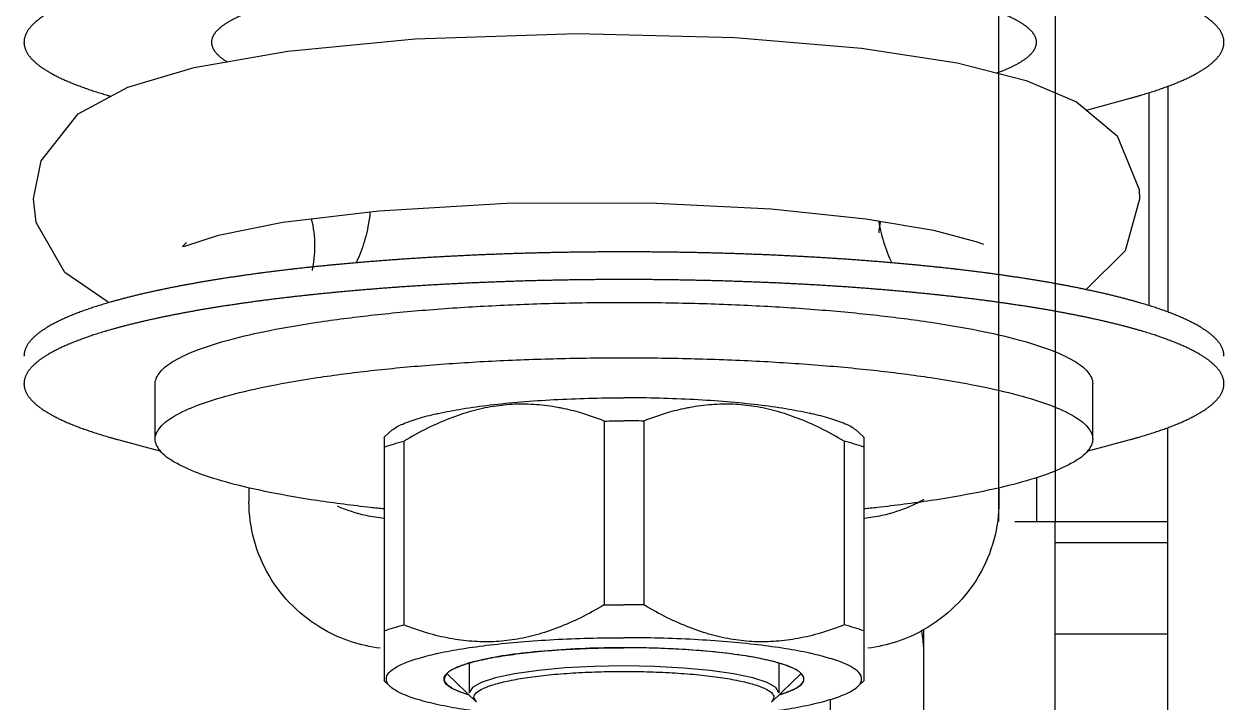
# Model space of a CAD drawing. Header units: millimetres. Extents: x 21899 to 38731, y -5425 to 3612.
# Drawn here: x 31177.74 to 31209.74, y 289.77 to 307.86 of the extents above; entities that cross this region are included whole.
import ezdxf

# ---------------------------------------------------------------- set-up
doc = ezdxf.new("R2010")
doc.units = ezdxf.units.MM

msp = doc.modelspace()

# ---------------------------------------------------------------- linework, layer by layer
at = {"color": 3, "linetype": 'Continuous'}
for p, q in [((31203.735, 294.585), (31203.735, 325.282)), ((31207.735, 306.025), (31207.735, 300.344)), ((31208.235, 279.085), (31208.235, 297.086))]:
    msp.add_line(p, q, dxfattribs=at)
at = {"color": 9, "linetype": 'Continuous'}
for p, q in [((31205.235, 325.282), (31205.235, 294.585)), ((31208.235, 306.195), (31208.235, 300.173)), ((31204.735, 295.762), (31204.735, 294.585)), ((31208.235, 294.012), (31205.235, 294.012)), ((31208.235, 291.577), (31205.235, 291.577))]:
    msp.add_line(p, q, dxfattribs=at)
at = {"color": 7, "linetype": 'Continuous'}
for p, q in [((31196.689, 307.502), (31200.073, 307.213)), ((31206.066, 305.56), (31207.23, 305.877)), ((31178.19, 304.208), (31179.183, 305.46)), ((31177.985, 303.19), (31178.19, 304.208)), ((31207.485, 303.185), (31207.096, 301.805)), ((31184.641, 302.567), (31187.2, 302.876)), ((31197.662, 302.927), (31200.183, 302.662)), ((31200.183, 302.662), (31201.988, 302.353)), ((31201.988, 302.353), (31203.114, 302.056)), ((31203.114, 302.056), (31203.318, 301.983)), ((31207.096, 301.805), (31206.056, 300.772)), ((31179.983, 300.434), (31178.826, 301.229)), ((31181.235, 296.782), (31181.235, 298.259)), ((31206.235, 296.782), (31206.235, 298.259)), ((31187.495, 296.976), (31187.335, 296.821)), ((31193.21, 297.263), (31193.21, 292.359)), ((31194.261, 297.263), (31194.261, 292.359)), ((31199.976, 296.976), (31200.136, 296.821)), ((31180.241, 296.768), (31181.384, 296.456)), ((31187.341, 296.827), (31187.341, 290.336)), ((31187.866, 296.727), (31187.866, 291.823)), ((31199.605, 296.727), (31199.605, 291.823)), ((31200.13, 296.827), (31200.13, 290.336)), ((31206.087, 296.456), (31207.23, 296.768)), ((31183.735, 295.489), (31183.735, 295.109)), ((31203.735, 295.489), (31203.735, 295.109)), ((31204.161, 294.585), (31208.235, 294.585)), ((31205.235, 288.373), (31205.235, 294.585)), ((31201.735, 281.433), (31201.735, 291.697)), ((31187.335, 290.342), (31187.495, 290.187)), ((31189.011, 290.528), (31189.798, 289.766)), ((31198.459, 290.528), (31197.673, 289.766)), ((31200.136, 290.342), (31199.976, 290.187)), ((31189.798, 289.766), (31189.735, 289.888)), ((31197.735, 289.888), (31197.673, 289.766)), ((31199.235, 289.834), (31199.235, 281.433))]:
    msp.add_line(p, q, dxfattribs=at)
at = {"color": 2, "linetype": 'Continuous'}
for p, q in [((31192.949, 291.203), (31192.828, 291.199)), ((31190.212, 290.947), (31190.198, 290.944)), ((31190.795, 291.039), (31190.69, 291.025)), ((31191.458, 291.114), (31191.343, 291.103)), ((31192.183, 291.169), (31192.063, 291.162)), ((31195.298, 291.169), (31195.177, 291.176)), ((31196.025, 291.113), (31195.909, 291.124)), ((31196.69, 291.038), (31196.582, 291.052)), ((31197.273, 290.944), (31197.259, 290.947)), ((31189.086, 290.587), (31189.076, 290.581)), ((31189.345, 290.717), (31189.335, 290.714)), ((31189.61, 290.802), (31189.61, 290.011)), ((31189.724, 290.838), (31189.712, 290.835)), ((31197.759, 290.835), (31197.747, 290.838)), ((31197.86, 290.802), (31197.86, 290.011)), ((31198.136, 290.714), (31198.126, 290.717)), ((31198.395, 290.581), (31198.385, 290.587)), ((31189.014, 290.53), (31189.011, 290.528)), ((31198.46, 290.528), (31198.457, 290.53))]:
    msp.add_line(p, q, dxfattribs=at)
at = {"color": 7, "linetype": 'Continuous'}
for points in [[(31188.171, 307.465), (31192.475, 307.609), (31196.689, 307.502)], [(31182.275, 306.694), (31184.771, 307.134), (31188.171, 307.465)], [(31200.073, 307.213), (31202.619, 306.818), (31204.457, 306.351), (31205.805, 305.777)], [(31179.183, 305.46), (31180.505, 306.17), (31182.275, 306.694)], [(31205.805, 305.777), (31206.885, 304.878), (31207.473, 303.445), (31207.485, 303.185)], [(31178.826, 301.229), (31178.061, 302.562), (31177.985, 303.19)], [(31187.2, 302.876), (31190.605, 303.077), (31194.422, 303.089), (31197.662, 302.927)], [(31186.596, 301.485), (31186.61, 301.515), (31186.64, 301.58), (31186.67, 301.647), (31186.699, 301.716), (31186.726, 301.785), (31186.753, 301.856), (31186.778, 301.928), (31186.802, 302), (31186.824, 302.073), (31186.846, 302.148), (31186.866, 302.224), (31186.884, 302.299), (31186.901, 302.375), (31186.916, 302.452), (31186.931, 302.531), (31186.943, 302.609), (31186.954, 302.688), (31186.963, 302.767), (31186.971, 302.848), (31186.971, 302.849)], [(31182.07, 302.032), (31181.958, 301.919), (31182.024, 301.93), (31182.925, 302.221), (31184.641, 302.567)], [(31200.529, 302.603), (31200.531, 302.589), (31200.544, 302.51), (31200.559, 302.43), (31200.575, 302.351), (31200.593, 302.273), (31200.613, 302.195), (31200.634, 302.118), (31200.656, 302.042), (31200.68, 301.966), (31200.705, 301.893), (31200.732, 301.819), (31200.76, 301.747), (31200.789, 301.676)], [(31200.789, 301.676), (31200.819, 301.606), (31200.85, 301.537), (31200.875, 301.485)]]:
    msp.add_lwpolyline(points, dxfattribs=at)
at = {"color": 2, "linetype": 'Continuous'}
for points in [[(31193.735, 291.214), (31193.618, 291.214), (31193.484, 291.213), (31193.351, 291.211), (31193.217, 291.209), (31193.084, 291.206), (31192.949, 291.203)], [(31194.522, 291.203), (31194.406, 291.206), (31194.273, 291.209), (31194.14, 291.211), (31194.006, 291.213), (31193.872, 291.214), (31193.735, 291.214)], [(31195.177, 291.176), (31195.049, 291.182), (31194.919, 291.188), (31194.789, 291.194), (31194.658, 291.199), (31194.522, 291.203)], [(31190.198, 290.944), (31190.12, 290.929), (31190.033, 290.911), (31189.949, 290.893), (31189.878, 290.877), (31189.8, 290.858), (31189.724, 290.838)], [(31190.69, 291.025), (31190.587, 291.01), (31190.488, 290.994), (31190.402, 290.98), (31190.307, 290.964), (31190.212, 290.947)], [(31191.343, 291.103), (31191.228, 291.091), (31191.115, 291.079), (31191.017, 291.068), (31190.908, 291.054), (31190.795, 291.039)], [(31192.063, 291.162), (31191.938, 291.153), (31191.814, 291.144), (31191.692, 291.135), (31191.587, 291.126), (31191.458, 291.114)], [(31192.828, 291.199), (31192.697, 291.194), (31192.566, 291.189), (31192.437, 291.183), (31192.308, 291.176), (31192.183, 291.169)], [(31195.909, 291.124), (31195.789, 291.134), (31195.667, 291.144), (31195.543, 291.153), (31195.434, 291.16), (31195.298, 291.169)], [(31196.582, 291.052), (31196.473, 291.065), (31196.362, 291.078), (31196.263, 291.089), (31196.148, 291.101), (31196.025, 291.113)], [(31197.259, 290.947), (31197.179, 290.961), (31197.084, 290.978), (31196.987, 290.994), (31196.899, 291.007), (31196.797, 291.023), (31196.69, 291.038)], [(31197.747, 290.838), (31197.682, 290.855), (31197.604, 290.874), (31197.523, 290.893), (31197.45, 290.909), (31197.363, 290.926), (31197.273, 290.944)], [(31189.076, 290.581), (31189.068, 290.575), (31189.057, 290.567), (31189.046, 290.558), (31189.035, 290.55), (31189.025, 290.541), (31189.014, 290.53)], [(31189.335, 290.714), (31189.29, 290.695), (31189.241, 290.673), (31189.201, 290.654), (31189.159, 290.632), (31189.12, 290.61), (31189.086, 290.587)], [(31189.712, 290.835), (31189.649, 290.818), (31189.58, 290.798), (31189.515, 290.778), (31189.46, 290.76), (31189.401, 290.739), (31189.345, 290.717)], [(31193.735, 290.728), (31192.934, 290.714), (31192.164, 290.674), (31191.453, 290.608), (31190.819, 290.518), (31190.308, 290.41), (31189.927, 290.287), (31189.692, 290.153), (31189.61, 290.011)], [(31197.86, 290.011), (31197.782, 290.15), (31197.549, 290.284), (31197.171, 290.408), (31196.652, 290.518), (31196.03, 290.607), (31195.321, 290.673), (31194.551, 290.714), (31193.735, 290.728)], [(31198.126, 290.717), (31198.077, 290.736), (31198.019, 290.757), (31197.956, 290.778), (31197.899, 290.795), (31197.831, 290.815), (31197.759, 290.835)], [(31198.385, 290.587), (31198.355, 290.607), (31198.317, 290.629), (31198.28, 290.649), (31198.235, 290.671), (31198.187, 290.692), (31198.136, 290.714)], [(31198.457, 290.53), (31198.451, 290.536), (31198.442, 290.545), (31198.431, 290.553), (31198.421, 290.562), (31198.41, 290.57), (31198.395, 290.581)], [(31189.011, 290.528), (31188.945, 290.433), (31188.943, 290.334), (31189.009, 290.236), (31189.141, 290.139), (31189.338, 290.047), (31189.6, 289.958)], [(31197.871, 289.958), (31198.124, 290.043), (31198.323, 290.136), (31198.458, 290.232), (31198.527, 290.33), (31198.528, 290.429), (31198.46, 290.528)]]:
    msp.add_lwpolyline(points, dxfattribs=at)
at = {"color": 7, "linetype": 'Continuous'}
for points, start_tangent, end_tangent in [([(31209.735, 307.37), (31209.735, 307.376), (31209.734, 307.402), (31209.732, 307.428), (31209.728, 307.454), (31209.723, 307.48), (31209.716, 307.506), (31209.708, 307.532), (31209.699, 307.558), (31209.688, 307.583), (31209.676, 307.609), (31209.662, 307.635), (31209.647, 307.661), (31209.631, 307.687), (31209.613, 307.712), (31209.594, 307.738), (31209.574, 307.764), (31209.552, 307.79), (31209.529, 307.815), (31209.504, 307.841), (31209.478, 307.866), (31209.451, 307.892), (31209.422, 307.917), (31209.392, 307.943), (31209.36, 307.968), (31209.327, 307.993), (31209.293, 308.019), (31209.258, 308.044), (31209.221, 308.069), (31209.182, 308.094), (31209.143, 308.119), (31209.102, 308.144), (31209.06, 308.169), (31209.016, 308.194), (31208.971, 308.218), (31208.925, 308.243), (31208.877, 308.268), (31208.828, 308.292), (31208.778, 308.317), (31208.726, 308.341), (31208.673, 308.365), (31208.619, 308.389), (31208.564, 308.413), (31208.507, 308.437), (31208.449, 308.461), (31208.39, 308.485), (31208.329, 308.509), (31208.267, 308.532), (31208.204, 308.556), (31208.14, 308.579), (31208.074, 308.603), (31208.007, 308.626), (31207.939, 308.649), (31207.87, 308.672), (31207.799, 308.695), (31207.727, 308.718), (31207.654, 308.74), (31207.58, 308.763), (31207.504, 308.785), (31207.427, 308.807), (31207.35, 308.829), (31207.271, 308.851), (31207.19, 308.873), (31207.109, 308.895), (31207.026, 308.917), (31206.943, 308.938), (31206.858, 308.959), (31206.772, 308.981), (31206.684, 309.002), (31206.596, 309.023), (31206.507, 309.043), (31206.416, 309.064), (31206.324, 309.085), (31206.232, 309.105), (31206.138, 309.125), (31206.043, 309.145), (31205.947, 309.165), (31205.85, 309.185), (31205.752, 309.204), (31205.653, 309.224), (31205.552, 309.243), (31205.451, 309.262), (31205.349, 309.281), (31205.246, 309.3), (31205.142, 309.318), (31205.036, 309.337), (31204.93, 309.355), (31204.823, 309.373), (31204.715, 309.391), (31204.605, 309.409), (31204.495, 309.426), (31204.384, 309.443), (31204.272, 309.461), (31204.16, 309.478), (31204.046, 309.494), (31203.931, 309.511), (31203.816, 309.527), (31203.699, 309.544), (31203.582, 309.56), (31203.464, 309.576), (31203.345, 309.591), (31203.225, 309.607), (31203.104, 309.622), (31202.982, 309.637), (31202.86, 309.652), (31202.737, 309.667), (31202.613, 309.681), (31202.489, 309.696), (31202.363, 309.71), (31202.237, 309.724), (31202.11, 309.737), (31201.982, 309.751), (31201.854, 309.764), (31201.725, 309.777), (31201.595, 309.79), (31201.465, 309.802), (31201.334, 309.815), (31201.202, 309.827), (31201.069, 309.839), (31200.936, 309.851), (31200.803, 309.862), (31200.668, 309.874), (31200.533, 309.885), (31200.398, 309.896), (31200.262, 309.907), (31200.125, 309.917), (31199.988, 309.927), (31199.85, 309.937), (31199.712, 309.947), (31199.573, 309.957), (31199.433, 309.966), (31199.294, 309.975), (31199.153, 309.984), (31199.013, 309.993), (31198.871, 310.001), (31198.73, 310.009), (31198.587, 310.017), (31198.445, 310.025), (31198.302, 310.033), (31198.159, 310.04), (31198.015, 310.047), (31197.871, 310.054), (31197.726, 310.06), (31197.581, 310.067), (31197.436, 310.073), (31197.291, 310.079), (31197.145, 310.084), (31196.999, 310.09), (31196.852, 310.095), (31196.706, 310.1), (31196.559, 310.105), (31196.412, 310.109), (31196.264, 310.113), (31196.117, 310.117), (31195.969, 310.121), (31195.821, 310.124), (31195.673, 310.128), (31195.524, 310.131), (31195.376, 310.134), (31195.227, 310.136), (31195.078, 310.138), (31194.929, 310.14), (31194.78, 310.142), (31194.631, 310.144), (31194.482, 310.145), (31194.333, 310.146), (31194.184, 310.147), (31194.034, 310.148), (31193.885, 310.148), (31193.735, 310.148), (31193.586, 310.148), (31193.437, 310.148), (31193.287, 310.147), (31193.138, 310.146), (31192.989, 310.145), (31192.84, 310.144), (31192.691, 310.142), (31192.542, 310.14), (31192.393, 310.138), (31192.244, 310.136), (31192.095, 310.134), (31191.947, 310.131), (31191.798, 310.128), (31191.65, 310.124), (31191.502, 310.121), (31191.354, 310.117), (31191.207, 310.113), (31191.059, 310.109), (31190.912, 310.105), (31190.765, 310.1), (31190.619, 310.095), (31190.472, 310.09), (31190.326, 310.084), (31190.18, 310.079), (31190.035, 310.073), (31189.89, 310.067), (31189.745, 310.06), (31189.6, 310.054), (31189.456, 310.047), (31189.312, 310.04), (31189.169, 310.033), (31189.026, 310.025), (31188.884, 310.017), (31188.741, 310.009), (31188.6, 310.001), (31188.458, 309.993), (31188.318, 309.984), (31188.177, 309.975), (31188.037, 309.966), (31187.898, 309.957), (31187.759, 309.947), (31187.621, 309.937), (31187.483, 309.927), (31187.346, 309.917), (31187.209, 309.907), (31187.073, 309.896), (31186.938, 309.885), (31186.803, 309.874), (31186.668, 309.862), (31186.535, 309.851), (31186.402, 309.839), (31186.269, 309.827), (31186.137, 309.815), (31186.006, 309.802), (31185.876, 309.79), (31185.746, 309.777), (31185.617, 309.764), (31185.489, 309.751), (31185.361, 309.737), (31185.234, 309.724), (31185.108, 309.71), (31184.982, 309.696), (31184.858, 309.681), (31184.734, 309.667), (31184.611, 309.652), (31184.488, 309.637), (31184.367, 309.622), (31184.246, 309.607), (31184.126, 309.591), (31184.007, 309.576), (31183.889, 309.56), (31183.772, 309.544), (31183.655, 309.527), (31183.54, 309.511), (31183.425, 309.494), (31183.311, 309.478), (31183.199, 309.461), (31183.087, 309.443), (31182.976, 309.426), (31182.865, 309.409), (31182.756, 309.391), (31182.648, 309.373), (31182.541, 309.355), (31182.435, 309.337), (31182.329, 309.318), (31182.225, 309.3), (31182.122, 309.281), (31182.02, 309.262), (31181.918, 309.243), (31181.818, 309.224), (31181.719, 309.204), (31181.621, 309.185), (31181.524, 309.165), (31181.428, 309.145), (31181.333, 309.125), (31181.239, 309.105), (31181.146, 309.085), (31181.055, 309.064), (31180.964, 309.043), (31180.875, 309.023), (31180.787, 309.002), (31180.699, 308.981), (31180.613, 308.959), (31180.528, 308.938), (31180.445, 308.917), (31180.362, 308.895), (31180.281, 308.873), (31180.2, 308.851), (31180.121, 308.829), (31180.043, 308.807), (31179.967, 308.785), (31179.891, 308.763), (31179.817, 308.74), (31179.744, 308.718), (31179.672, 308.695), (31179.601, 308.672), (31179.532, 308.649), (31179.464, 308.626), (31179.397, 308.603), (31179.331, 308.579), (31179.267, 308.556), (31179.204, 308.532), (31179.142, 308.509), (31179.081, 308.485), (31179.022, 308.461), (31178.964, 308.437), (31178.907, 308.413), (31178.852, 308.389), (31178.798, 308.365), (31178.745, 308.341), (31178.693, 308.317), (31178.643, 308.292), (31178.594, 308.268), (31178.546, 308.243), (31178.5, 308.218), (31178.455, 308.194), (31178.411, 308.169), (31178.369, 308.144), (31178.328, 308.119), (31178.289, 308.094), (31178.25, 308.069), (31178.213, 308.044), (31178.178, 308.019), (31178.144, 307.993), (31178.111, 307.968), (31178.079, 307.943), (31178.049, 307.917), (31178.02, 307.892), (31177.993, 307.866), (31177.967, 307.841), (31177.942, 307.815), (31177.919, 307.79), (31177.897, 307.764), (31177.877, 307.738), (31177.858, 307.712), (31177.84, 307.687), (31177.824, 307.661), (31177.809, 307.635), (31177.795, 307.609), (31177.783, 307.583), (31177.772, 307.558), (31177.763, 307.532), (31177.755, 307.506), (31177.748, 307.48), (31177.743, 307.454), (31177.739, 307.428), (31177.737, 307.402), (31177.736, 307.376), (31177.735, 307.37)], (0.000005, 1), (0.000005, -1)), ([(31177.735, 307.37), (31177.736, 307.35), (31177.738, 307.324), (31177.741, 307.298), (31177.745, 307.272), (31177.751, 307.246), (31177.759, 307.221), (31177.767, 307.195), (31177.777, 307.169), (31177.789, 307.143), (31177.802, 307.117), (31177.816, 307.091), (31177.832, 307.065), (31177.849, 307.04), (31177.867, 307.014), (31177.887, 306.988), (31177.908, 306.963), (31177.931, 306.937), (31177.955, 306.911), (31177.98, 306.886), (31178.007, 306.86), (31178.035, 306.835), (31178.064, 306.809), (31178.095, 306.784), (31178.127, 306.759), (31178.161, 306.733), (31178.196, 306.708), (31178.232, 306.683), (31178.27, 306.658), (31178.309, 306.633), (31178.349, 306.608), (31178.391, 306.583), (31178.434, 306.558), (31178.478, 306.533), (31178.523, 306.509), (31178.57, 306.484), (31178.619, 306.459), (31178.668, 306.435), (31178.719, 306.411), (31178.771, 306.386), (31178.825, 306.362), (31178.88, 306.338), (31178.936, 306.314), (31178.993, 306.29), (31179.052, 306.266), (31179.112, 306.242), (31179.173, 306.219), (31179.236, 306.195), (31179.3, 306.172), (31179.365, 306.148), (31179.431, 306.125), (31179.499, 306.102), (31179.567, 306.079), (31179.637, 306.056), (31179.709, 306.033), (31179.781, 306.011), (31179.855, 305.988), (31179.93, 305.966), (31180.006, 305.943), (31180.056, 305.929)], (0.000005, -1), (0.961383, -0.275215)), ([(31207.23, 305.877), (31207.309, 305.899), (31207.388, 305.921), (31207.465, 305.943), (31207.541, 305.966), (31207.616, 305.988), (31207.69, 306.011), (31207.762, 306.033), (31207.834, 306.056), (31207.904, 306.079), (31207.972, 306.102), (31208.04, 306.125), (31208.106, 306.148), (31208.171, 306.172), (31208.235, 306.195), (31208.298, 306.219), (31208.359, 306.242), (31208.419, 306.266), (31208.478, 306.29), (31208.535, 306.314), (31208.591, 306.338), (31208.646, 306.362), (31208.699, 306.386), (31208.752, 306.411), (31208.803, 306.435), (31208.852, 306.459), (31208.901, 306.484), (31208.947, 306.509), (31208.993, 306.533), (31209.037, 306.558), (31209.08, 306.583), (31209.122, 306.608), (31209.162, 306.633), (31209.201, 306.658), (31209.239, 306.683), (31209.275, 306.708), (31209.31, 306.733), (31209.344, 306.759), (31209.376, 306.784), (31209.407, 306.809), (31209.436, 306.835), (31209.464, 306.86), (31209.491, 306.886), (31209.516, 306.911), (31209.54, 306.937), (31209.563, 306.963), (31209.584, 306.988), (31209.604, 307.014), (31209.622, 307.04), (31209.639, 307.065), (31209.655, 307.091), (31209.669, 307.117), (31209.682, 307.143), (31209.694, 307.169), (31209.704, 307.195), (31209.712, 307.221), (31209.72, 307.246), (31209.726, 307.272), (31209.73, 307.298), (31209.733, 307.324), (31209.735, 307.35), (31209.735, 307.37)], (0.964802, 0.262979), (0.000005, 1)), ([(31205.451, 300.891), (31205.349, 300.91), (31205.246, 300.929), (31205.142, 300.947), (31205.036, 300.966), (31204.93, 300.984), (31204.823, 301.002), (31204.715, 301.02), (31204.605, 301.038), (31204.495, 301.055), (31204.384, 301.073), (31204.272, 301.09), (31204.16, 301.107), (31204.046, 301.124), (31203.931, 301.14), (31203.816, 301.157), (31203.699, 301.173), (31203.582, 301.189), (31203.464, 301.205), (31203.345, 301.22), (31203.225, 301.236), (31203.104, 301.251), (31202.982, 301.266), (31202.86, 301.281), (31202.737, 301.296), (31202.613, 301.31), (31202.489, 301.325), (31202.363, 301.339), (31202.237, 301.353), (31202.11, 301.366), (31201.982, 301.38), (31201.854, 301.393), (31201.725, 301.406), (31201.595, 301.419), (31201.465, 301.432), (31201.334, 301.444), (31201.202, 301.456), (31201.069, 301.468), (31200.936, 301.48), (31200.803, 301.492), (31200.668, 301.503), (31200.533, 301.514), (31200.398, 301.525), (31200.262, 301.536), (31200.125, 301.546), (31199.988, 301.556), (31199.85, 301.566), (31199.712, 301.576), (31199.573, 301.586), (31199.433, 301.595), (31199.294, 301.604), (31199.153, 301.613), (31199.013, 301.622), (31198.871, 301.63), (31198.73, 301.638), (31198.587, 301.646), (31198.445, 301.654), (31198.302, 301.662), (31198.159, 301.669), (31198.015, 301.676), (31197.871, 301.683), (31197.726, 301.689), (31197.581, 301.696), (31197.436, 301.702), (31197.291, 301.708), (31197.145, 301.713), (31196.999, 301.719), (31196.852, 301.724), (31196.706, 301.729), (31196.559, 301.734), (31196.412, 301.738), (31196.264, 301.742), (31196.117, 301.746), (31195.969, 301.75), (31195.821, 301.754), (31195.673, 301.757), (31195.524, 301.76), (31195.376, 301.763), (31195.227, 301.765), (31195.078, 301.767), (31194.929, 301.77), (31194.78, 301.771), (31194.631, 301.773), (31194.482, 301.774), (31194.333, 301.775), (31194.184, 301.776), (31194.034, 301.777), (31193.885, 301.777), (31193.735, 301.777), (31193.586, 301.777), (31193.437, 301.777), (31193.287, 301.776), (31193.138, 301.775), (31192.989, 301.774), (31192.84, 301.773), (31192.691, 301.771), (31192.542, 301.77), (31192.393, 301.767), (31192.244, 301.765), (31192.095, 301.763), (31191.947, 301.76), (31191.798, 301.757), (31191.65, 301.754), (31191.502, 301.75), (31191.354, 301.746), (31191.207, 301.742), (31191.059, 301.738), (31190.912, 301.734), (31190.765, 301.729), (31190.619, 301.724), (31190.472, 301.719), (31190.326, 301.713), (31190.18, 301.708), (31190.035, 301.702), (31189.89, 301.696), (31189.745, 301.689), (31189.6, 301.683), (31189.456, 301.676), (31189.312, 301.669), (31189.169, 301.662), (31189.026, 301.654), (31188.884, 301.646), (31188.741, 301.638), (31188.6, 301.63), (31188.458, 301.622), (31188.318, 301.613), (31188.177, 301.604), (31188.037, 301.595), (31187.898, 301.586), (31187.759, 301.576), (31187.621, 301.566), (31187.483, 301.556), (31187.346, 301.546), (31187.209, 301.536), (31187.073, 301.525), (31186.938, 301.514), (31186.803, 301.503), (31186.668, 301.492), (31186.535, 301.48), (31186.402, 301.468), (31186.269, 301.456), (31186.137, 301.444), (31186.006, 301.432), (31185.876, 301.419), (31185.746, 301.406), (31185.617, 301.393), (31185.489, 301.38), (31185.361, 301.366), (31185.234, 301.353), (31185.108, 301.339), (31184.982, 301.325), (31184.858, 301.31), (31184.734, 301.296), (31184.611, 301.281), (31184.488, 301.266), (31184.367, 301.251), (31184.246, 301.236), (31184.126, 301.22), (31184.007, 301.205), (31183.889, 301.189), (31183.772, 301.173), (31183.655, 301.157), (31183.54, 301.14), (31183.425, 301.124), (31183.311, 301.107), (31183.199, 301.09), (31183.087, 301.073), (31182.976, 301.055), (31182.865, 301.038), (31182.756, 301.02), (31182.648, 301.002), (31182.541, 300.984), (31182.435, 300.966), (31182.329, 300.947), (31182.225, 300.929), (31182.122, 300.91), (31182.02, 300.891), (31181.918, 300.872), (31181.818, 300.853), (31181.719, 300.833), (31181.621, 300.814), (31181.524, 300.794), (31181.428, 300.774), (31181.333, 300.754), (31181.239, 300.734), (31181.146, 300.714), (31181.055, 300.693), (31180.964, 300.673), (31180.875, 300.652), (31180.787, 300.631)], (-0.983014, 0.183528), (-0.972551, -0.232688)), ([(31205.451, 300.153), (31205.349, 300.171), (31205.246, 300.19), (31205.142, 300.209), (31205.036, 300.227), (31204.93, 300.245), (31204.823, 300.263), (31204.715, 300.281), (31204.605, 300.299), (31204.495, 300.317), (31204.384, 300.334), (31204.272, 300.351), (31204.16, 300.368), (31204.046, 300.385), (31203.931, 300.402), (31203.816, 300.418), (31203.699, 300.434), (31203.582, 300.45), (31203.464, 300.466), (31203.345, 300.482), (31203.225, 300.497), (31203.104, 300.513), (31202.982, 300.528), (31202.86, 300.543), (31202.737, 300.557), (31202.613, 300.572), (31202.489, 300.586), (31202.363, 300.6), (31202.237, 300.614), (31202.11, 300.628), (31201.982, 300.641), (31201.854, 300.654), (31201.725, 300.668), (31201.595, 300.68), (31201.465, 300.693), (31201.334, 300.705), (31201.202, 300.718), (31201.069, 300.73), (31200.936, 300.741), (31200.803, 300.753), (31200.668, 300.764), (31200.533, 300.775), (31200.398, 300.786), (31200.262, 300.797), (31200.125, 300.808), (31199.988, 300.818), (31199.85, 300.828), (31199.712, 300.838), (31199.573, 300.847), (31199.433, 300.857), (31199.294, 300.866), (31199.153, 300.875), (31199.013, 300.883), (31198.871, 300.892), (31198.73, 300.9), (31198.587, 300.908), (31198.445, 300.916), (31198.302, 300.923), (31198.159, 300.93), (31198.015, 300.937), (31197.871, 300.944), (31197.726, 300.951), (31197.581, 300.957), (31197.436, 300.963), (31197.291, 300.969), (31197.145, 300.975), (31196.999, 300.98), (31196.852, 300.985), (31196.706, 300.99), (31196.559, 300.995), (31196.412, 301), (31196.264, 301.004), (31196.117, 301.008), (31195.969, 301.011), (31195.821, 301.015), (31195.673, 301.018), (31195.524, 301.021), (31195.376, 301.024), (31195.227, 301.027), (31195.078, 301.029), (31194.929, 301.031), (31194.78, 301.033), (31194.631, 301.034), (31194.482, 301.036), (31194.333, 301.037), (31194.184, 301.038), (31194.034, 301.038), (31193.885, 301.039), (31193.735, 301.039), (31193.586, 301.039), (31193.437, 301.038), (31193.287, 301.038), (31193.138, 301.037), (31192.989, 301.036), (31192.84, 301.034), (31192.691, 301.033), (31192.542, 301.031), (31192.393, 301.029), (31192.244, 301.027), (31192.095, 301.024), (31191.947, 301.021), (31191.798, 301.018), (31191.65, 301.015), (31191.502, 301.011), (31191.354, 301.008), (31191.207, 301.004), (31191.059, 301), (31190.912, 300.995), (31190.765, 300.99), (31190.619, 300.985), (31190.472, 300.98), (31190.326, 300.975), (31190.18, 300.969), (31190.035, 300.963), (31189.89, 300.957), (31189.745, 300.951), (31189.6, 300.944), (31189.456, 300.937), (31189.312, 300.93), (31189.169, 300.923), (31189.026, 300.916), (31188.884, 300.908), (31188.741, 300.9), (31188.6, 300.892), (31188.458, 300.883), (31188.318, 300.875), (31188.177, 300.866), (31188.037, 300.857), (31187.898, 300.847), (31187.759, 300.838), (31187.621, 300.828), (31187.483, 300.818), (31187.346, 300.808), (31187.209, 300.797), (31187.073, 300.786), (31186.938, 300.775), (31186.803, 300.764), (31186.668, 300.753), (31186.535, 300.741), (31186.402, 300.73), (31186.269, 300.718), (31186.137, 300.705), (31186.006, 300.693), (31185.876, 300.68), (31185.746, 300.668), (31185.617, 300.654), (31185.489, 300.641), (31185.361, 300.628), (31185.234, 300.614), (31185.108, 300.6), (31184.982, 300.586), (31184.858, 300.572), (31184.734, 300.557), (31184.611, 300.543), (31184.488, 300.528), (31184.367, 300.513), (31184.246, 300.497), (31184.126, 300.482), (31184.007, 300.466), (31183.889, 300.45), (31183.772, 300.434), (31183.655, 300.418), (31183.54, 300.402), (31183.425, 300.385), (31183.311, 300.368), (31183.199, 300.351), (31183.087, 300.334), (31182.976, 300.317), (31182.865, 300.299), (31182.756, 300.281), (31182.648, 300.263), (31182.541, 300.245), (31182.435, 300.227), (31182.329, 300.209), (31182.225, 300.19), (31182.122, 300.171), (31182.02, 300.153), (31181.918, 300.133), (31181.818, 300.114), (31181.719, 300.095), (31181.621, 300.075), (31181.524, 300.056), (31181.428, 300.036), (31181.333, 300.016), (31181.239, 299.995), (31181.146, 299.975), (31181.055, 299.955), (31180.964, 299.934), (31180.875, 299.913), (31180.787, 299.892)], (-0.983014, 0.183528), (-0.972551, -0.232688)), ([(31209.735, 298.999), (31209.735, 299.005), (31209.734, 299.031), (31209.732, 299.057), (31209.728, 299.083), (31209.723, 299.109), (31209.716, 299.135), (31209.708, 299.161), (31209.699, 299.187), (31209.688, 299.213), (31209.676, 299.238), (31209.662, 299.264), (31209.647, 299.29), (31209.631, 299.316), (31209.613, 299.342), (31209.594, 299.367), (31209.574, 299.393), (31209.552, 299.419), (31209.529, 299.444), (31209.504, 299.47), (31209.478, 299.495), (31209.451, 299.521), (31209.422, 299.546), (31209.392, 299.572), (31209.36, 299.597), (31209.327, 299.622), (31209.293, 299.648), (31209.258, 299.673), (31209.221, 299.698), (31209.182, 299.723), (31209.143, 299.748), (31209.102, 299.773), (31209.06, 299.798), (31209.016, 299.823), (31208.971, 299.848), (31208.925, 299.872), (31208.877, 299.897), (31208.828, 299.921), (31208.778, 299.946), (31208.726, 299.97), (31208.673, 299.994), (31208.619, 300.018), (31208.564, 300.043), (31208.507, 300.067), (31208.449, 300.09), (31208.39, 300.114), (31208.329, 300.138), (31208.267, 300.162), (31208.204, 300.185), (31208.14, 300.209), (31208.074, 300.232), (31208.007, 300.255), (31207.939, 300.278), (31207.87, 300.301), (31207.799, 300.324), (31207.727, 300.347), (31207.654, 300.369), (31207.58, 300.392), (31207.504, 300.414), (31207.427, 300.436), (31207.35, 300.459), (31207.271, 300.481), (31207.19, 300.502), (31207.109, 300.524), (31207.026, 300.546), (31206.943, 300.567), (31206.858, 300.589), (31206.772, 300.61), (31206.684, 300.631), (31206.596, 300.652), (31206.507, 300.673), (31206.416, 300.693), (31206.324, 300.714), (31206.232, 300.734), (31206.138, 300.754), (31206.043, 300.774), (31205.947, 300.794), (31205.85, 300.814), (31205.752, 300.833), (31205.653, 300.853), (31205.552, 300.872), (31205.451, 300.891)], (0.000005, 1), (-0.983014, 0.183528)), ([(31180.787, 300.631), (31180.699, 300.61), (31180.613, 300.589), (31180.528, 300.567), (31180.445, 300.546), (31180.362, 300.524), (31180.281, 300.502), (31180.2, 300.481), (31180.121, 300.459), (31180.043, 300.436), (31179.967, 300.414), (31179.891, 300.392), (31179.817, 300.369), (31179.744, 300.347), (31179.672, 300.324), (31179.601, 300.301), (31179.532, 300.278), (31179.464, 300.255), (31179.397, 300.232), (31179.331, 300.209), (31179.267, 300.185), (31179.204, 300.162), (31179.142, 300.138), (31179.081, 300.114), (31179.022, 300.09), (31178.964, 300.067), (31178.907, 300.043), (31178.852, 300.018), (31178.798, 299.994), (31178.745, 299.97), (31178.693, 299.946), (31178.643, 299.921), (31178.594, 299.897), (31178.546, 299.872), (31178.5, 299.848), (31178.455, 299.823), (31178.411, 299.798), (31178.369, 299.773), (31178.328, 299.748), (31178.289, 299.723), (31178.25, 299.698), (31178.213, 299.673), (31178.178, 299.648), (31178.144, 299.622), (31178.111, 299.597), (31178.079, 299.572), (31178.049, 299.546), (31178.02, 299.521), (31177.993, 299.495), (31177.967, 299.47), (31177.942, 299.444), (31177.919, 299.419), (31177.897, 299.393), (31177.877, 299.367), (31177.858, 299.342), (31177.84, 299.316), (31177.824, 299.29), (31177.809, 299.264), (31177.795, 299.238), (31177.783, 299.213), (31177.772, 299.187), (31177.763, 299.161), (31177.755, 299.135), (31177.748, 299.109), (31177.743, 299.083), (31177.739, 299.057), (31177.737, 299.031), (31177.736, 299.005), (31177.735, 298.999)], (-0.972551, -0.232688), (0.000005, -1)), ([(31185.55, 299.9), (31186.977, 300.085), (31188.543, 300.234), (31190.214, 300.342), (31191.957, 300.408), (31193.735, 300.43)], (0.988886, 0.148678), (1, 0)), ([(31193.735, 300.43), (31195.514, 300.408), (31197.257, 300.342), (31198.928, 300.234), (31200.493, 300.085)], (1, 0), (0.99383, -0.11091)), ([(31180.787, 299.892), (31180.699, 299.871), (31180.613, 299.85), (31180.528, 299.829), (31180.445, 299.807), (31180.362, 299.786), (31180.281, 299.764), (31180.2, 299.742), (31180.121, 299.72), (31180.043, 299.698), (31179.967, 299.676), (31179.891, 299.653), (31179.817, 299.631), (31179.744, 299.608), (31179.672, 299.585), (31179.601, 299.562), (31179.532, 299.539), (31179.464, 299.516), (31179.397, 299.493), (31179.331, 299.47), (31179.267, 299.446), (31179.204, 299.423), (31179.142, 299.399), (31179.081, 299.376), (31179.022, 299.352), (31178.964, 299.328), (31178.907, 299.304), (31178.852, 299.28), (31178.798, 299.256), (31178.745, 299.231), (31178.693, 299.207), (31178.643, 299.183), (31178.594, 299.158), (31178.546, 299.134), (31178.5, 299.109), (31178.455, 299.084), (31178.411, 299.059), (31178.369, 299.034), (31178.328, 299.01), (31178.289, 298.985), (31178.25, 298.959), (31178.213, 298.934), (31178.178, 298.909), (31178.144, 298.884), (31178.111, 298.859), (31178.079, 298.833), (31178.049, 298.808), (31178.02, 298.782), (31177.993, 298.757), (31177.967, 298.731), (31177.942, 298.706), (31177.919, 298.68), (31177.897, 298.654), (31177.877, 298.629), (31177.858, 298.603), (31177.84, 298.577), (31177.824, 298.551), (31177.809, 298.526), (31177.795, 298.5), (31177.783, 298.474), (31177.772, 298.448), (31177.763, 298.422), (31177.755, 298.396), (31177.748, 298.37), (31177.743, 298.344), (31177.739, 298.319), (31177.737, 298.293), (31177.736, 298.267), (31177.735, 298.26)], (-0.972551, -0.232688), (0.000005, -1)), ([(31181.235, 298.259), (31181.363, 298.568), (31181.742, 298.871), (31182.365, 299.161), (31183.22, 299.433), (31184.289, 299.681), (31185.55, 299.9)], (0, 1), (0.988886, 0.148678)), ([(31200.493, 300.085), (31201.921, 299.9), (31203.182, 299.681), (31204.251, 299.433), (31205.106, 299.161)], (0.99383, -0.11091), (0.933788, -0.357826)), ([(31209.735, 298.26), (31209.735, 298.267), (31209.734, 298.293), (31209.732, 298.319), (31209.728, 298.344), (31209.723, 298.37), (31209.716, 298.396), (31209.708, 298.422), (31209.699, 298.448), (31209.688, 298.474), (31209.676, 298.5), (31209.662, 298.526), (31209.647, 298.551), (31209.631, 298.577), (31209.613, 298.603), (31209.594, 298.629), (31209.574, 298.654), (31209.552, 298.68), (31209.529, 298.706), (31209.504, 298.731), (31209.478, 298.757), (31209.451, 298.782), (31209.422, 298.808), (31209.392, 298.833), (31209.36, 298.859), (31209.327, 298.884), (31209.293, 298.909), (31209.258, 298.934), (31209.221, 298.959), (31209.182, 298.985), (31209.143, 299.01), (31209.102, 299.034), (31209.06, 299.059), (31209.016, 299.084), (31208.971, 299.109), (31208.925, 299.134), (31208.877, 299.158), (31208.828, 299.183), (31208.778, 299.207), (31208.726, 299.231), (31208.673, 299.256), (31208.619, 299.28), (31208.564, 299.304), (31208.507, 299.328), (31208.449, 299.352), (31208.39, 299.376), (31208.329, 299.399), (31208.267, 299.423), (31208.204, 299.446), (31208.14, 299.47), (31208.074, 299.493), (31208.007, 299.516), (31207.939, 299.539), (31207.87, 299.562), (31207.799, 299.585), (31207.727, 299.608), (31207.654, 299.631), (31207.58, 299.653), (31207.504, 299.676), (31207.427, 299.698), (31207.35, 299.72), (31207.271, 299.742), (31207.19, 299.764), (31207.109, 299.786), (31207.026, 299.807), (31206.943, 299.829), (31206.858, 299.85), (31206.772, 299.871), (31206.684, 299.892), (31206.596, 299.913), (31206.507, 299.934), (31206.416, 299.955), (31206.324, 299.975), (31206.232, 299.995), (31206.138, 300.016), (31206.043, 300.036), (31205.947, 300.056), (31205.85, 300.075), (31205.752, 300.095), (31205.653, 300.114), (31205.552, 300.133), (31205.451, 300.153)], (0.000005, 1), (-0.983014, 0.183528)), ([(31181.235, 296.782), (31181.363, 297.091), (31181.742, 297.393), (31182.365, 297.684), (31183.22, 297.955), (31184.289, 298.203), (31185.55, 298.422), (31186.977, 298.608), (31188.543, 298.756), (31190.214, 298.865), (31191.957, 298.93), (31193.735, 298.953)], (0, 1), (1, 0)), ([(31193.735, 298.953), (31195.514, 298.93), (31197.257, 298.865), (31198.928, 298.756), (31200.493, 298.608), (31201.921, 298.422), (31203.182, 298.203), (31204.251, 297.955), (31205.106, 297.684), (31205.729, 297.393), (31206.108, 297.091), (31206.235, 296.782)], (1, 0), (0, -1)), ([(31205.106, 299.161), (31205.729, 298.871), (31206.108, 298.568), (31206.235, 298.259)], (0.933788, -0.357826), (0, -1)), ([(31177.735, 298.26), (31177.736, 298.241), (31177.738, 298.215), (31177.741, 298.189), (31177.745, 298.163), (31177.751, 298.137), (31177.759, 298.111), (31177.767, 298.085), (31177.777, 298.059), (31177.789, 298.033), (31177.802, 298.008), (31177.816, 297.982), (31177.832, 297.956), (31177.849, 297.93), (31177.867, 297.904), (31177.887, 297.879), (31177.908, 297.853), (31177.931, 297.827), (31177.955, 297.802), (31177.98, 297.776), (31178.007, 297.751), (31178.035, 297.725), (31178.064, 297.7), (31178.095, 297.674), (31178.127, 297.649), (31178.161, 297.624), (31178.196, 297.599), (31178.232, 297.573), (31178.27, 297.548), (31178.309, 297.523), (31178.349, 297.498), (31178.391, 297.473), (31178.434, 297.449), (31178.478, 297.424), (31178.523, 297.399), (31178.57, 297.375), (31178.619, 297.35), (31178.668, 297.326), (31178.719, 297.301), (31178.771, 297.277), (31178.825, 297.253), (31178.88, 297.228), (31178.936, 297.204), (31178.993, 297.18), (31179.052, 297.157), (31179.112, 297.133), (31179.173, 297.109), (31179.236, 297.086), (31179.3, 297.062), (31179.365, 297.039), (31179.431, 297.016), (31179.499, 296.992), (31179.567, 296.969), (31179.637, 296.947), (31179.709, 296.924), (31179.781, 296.901), (31179.855, 296.878), (31179.93, 296.856), (31180.006, 296.834), (31180.083, 296.812), (31180.162, 296.789), (31180.241, 296.768)], (0.000005, -1), (0.964802, -0.262979)), ([(31207.23, 296.768), (31207.309, 296.789), (31207.388, 296.812), (31207.465, 296.834), (31207.541, 296.856), (31207.616, 296.878), (31207.69, 296.901), (31207.762, 296.924), (31207.834, 296.947), (31207.904, 296.969), (31207.972, 296.992), (31208.04, 297.016), (31208.106, 297.039), (31208.171, 297.062), (31208.235, 297.086), (31208.298, 297.109), (31208.359, 297.133), (31208.419, 297.157), (31208.478, 297.18), (31208.535, 297.204), (31208.591, 297.228), (31208.646, 297.253), (31208.699, 297.277), (31208.752, 297.301), (31208.803, 297.326), (31208.852, 297.35), (31208.901, 297.375), (31208.947, 297.399), (31208.993, 297.424), (31209.037, 297.449), (31209.08, 297.473), (31209.122, 297.498), (31209.162, 297.523), (31209.201, 297.548), (31209.239, 297.573), (31209.275, 297.599), (31209.31, 297.624), (31209.344, 297.649), (31209.376, 297.674), (31209.407, 297.7), (31209.436, 297.725), (31209.464, 297.751), (31209.491, 297.776), (31209.516, 297.802), (31209.54, 297.827), (31209.563, 297.853), (31209.584, 297.879), (31209.604, 297.904), (31209.622, 297.93), (31209.639, 297.956), (31209.655, 297.982), (31209.669, 298.008), (31209.682, 298.033), (31209.694, 298.059), (31209.704, 298.085), (31209.712, 298.111), (31209.72, 298.137), (31209.726, 298.163), (31209.73, 298.189), (31209.733, 298.215), (31209.735, 298.241), (31209.735, 298.26)], (0.964802, 0.262979), (0.000005, 1)), ([(31192.081, 297.605), (31191.982, 297.624), (31191.399, 297.7), (31190.824, 297.71), (31190.252, 297.653), (31189.677, 297.528), (31189.094, 297.334), (31188.495, 297.07), (31187.866, 296.727)], (-0.979647, 0.200728), (-0.859623, -0.510929)), ([(31188.735, 297.459), (31188.779, 297.468), (31189.423, 297.589), (31190.164, 297.692), (31190.985, 297.774), (31191.867, 297.834), (31192.791, 297.871), (31193.735, 297.883)], (0.976129, 0.217191), (1, 0)), ([(31193.21, 297.263), (31192.581, 297.48), (31192.081, 297.605)], (-0.930436, 0.366454), (-0.979647, 0.200728)), ([(31198.736, 297.459), (31198.692, 297.468), (31198.048, 297.589), (31197.307, 297.692), (31196.486, 297.774), (31195.604, 297.834), (31194.68, 297.871), (31193.735, 297.883)], (-0.976129, 0.217191), (-1, 0)), ([(31195.39, 297.605), (31194.89, 297.48), (31194.261, 297.263)], (-0.979646, -0.200735), (-0.930436, -0.366454)), ([(31199.605, 296.727), (31198.976, 297.07), (31198.376, 297.335), (31197.793, 297.528), (31197.219, 297.653), (31196.646, 297.71), (31196.072, 297.7), (31195.489, 297.624), (31195.39, 297.605)], (-0.859623, 0.510929), (-0.979646, -0.200735)), ([(31187.494, 296.977), (31187.554, 297.027), (31187.834, 297.184), (31188.245, 297.332), (31188.735, 297.459)], (0.732854, 0.680386), (0.976129, 0.217191)), ([(31199.977, 296.977), (31199.917, 297.027), (31199.637, 297.184), (31199.226, 297.332), (31198.736, 297.459)], (-0.732854, 0.680386), (-0.976129, 0.217191)), ([(31193.21, 297.263), (31193.472, 297.266), (31193.735, 297.266)], (0.999917, 0.01289), (1, 0)), ([(31194.261, 297.263), (31193.998, 297.266), (31193.735, 297.266)], (-0.999917, 0.01289), (-1, 0)), ([(31187.34, 294.917), (31186.977, 294.956), (31185.55, 295.141), (31184.289, 295.36), (31183.22, 295.608), (31182.365, 295.88), (31181.742, 296.17), (31181.363, 296.473), (31181.235, 296.782)], (-0.994693, 0.102891), (0, 1)), ([(31187.341, 296.569), (31187.587, 296.65), (31187.866, 296.727)], (0.940905, 0.338672), (0.968974, 0.247163)), ([(31200.13, 296.569), (31199.884, 296.65), (31199.605, 296.727)], (-0.940905, 0.338672), (-0.968974, 0.247163)), ([(31206.235, 296.782), (31206.108, 296.473), (31205.729, 296.17), (31205.106, 295.88), (31204.251, 295.608), (31203.182, 295.36), (31201.921, 295.141), (31200.493, 294.956), (31200.131, 294.917)], (0, -1), (-0.994693, -0.102891)), ([(31187.232, 291.201), (31185.735, 291.697), (31184.271, 293.139), (31183.735, 295.109)], (-0.991997, 0.126262), (0, 1)), ([(31203.735, 295.109), (31203.2, 293.139), (31201.735, 291.697), (31200.239, 291.201)], (0, -1), (-0.991997, -0.126262)), ([(31201.735, 295.17), (31201.376, 294.99)], (-0.869912, -0.493207), (-0.915248, -0.40289)), ([(31186.863, 294.739), (31186.095, 294.99)], (-0.976371, 0.2161), (-0.915248, 0.40289)), ([(31187.332, 294.663), (31186.863, 294.739)], (-0.994836, 0.101498), (-0.976371, 0.2161)), ([(31200.608, 294.739), (31200.139, 294.663)], (-0.976371, -0.2161), (-0.994836, -0.101498)), ([(31201.376, 294.99), (31200.608, 294.739)], (-0.915248, -0.40289), (-0.976371, -0.2161)), ([(31193.21, 292.359), (31192.581, 292.016), (31191.982, 291.751), (31191.399, 291.558), (31190.824, 291.433), (31190.252, 291.376), (31189.677, 291.386), (31189.094, 291.462), (31188.495, 291.606), (31187.866, 291.823)], (-0.859623, -0.510929), (-0.930436, 0.366454)), ([(31193.21, 292.359), (31193.472, 292.361), (31193.735, 292.362)], (0.999917, 0.01289), (1, 0)), ([(31194.261, 292.359), (31193.998, 292.361), (31193.735, 292.362)], (-0.999917, 0.01289), (-1, 0)), ([(31199.605, 291.823), (31198.976, 291.606), (31198.376, 291.462), (31197.793, 291.386), (31197.219, 291.376), (31196.646, 291.433), (31196.072, 291.558), (31195.489, 291.751), (31194.89, 292.016), (31194.261, 292.359)], (-0.930436, -0.366454), (-0.859623, 0.510929)), ([(31187.341, 291.665), (31187.587, 291.746), (31187.866, 291.823)], (0.940905, 0.338672), (0.968974, 0.247163)), ([(31200.13, 291.665), (31199.884, 291.746), (31199.605, 291.823)], (-0.940905, 0.338672), (-0.968974, 0.247163)), ([(31201.735, 290.901), (31201.676, 291.68)], (0, 1), (-0.151516, 0.988455)), ([(31188.735, 291.057), (31188.779, 291.067), (31189.423, 291.188), (31190.164, 291.29), (31190.985, 291.373), (31191.867, 291.433), (31192.791, 291.469), (31193.735, 291.482)], (0.976129, 0.217191), (1, 0)), ([(31189.009, 290.53), (31189.082, 290.585), (31189.34, 290.715), (31189.717, 290.837), (31190.204, 290.945), (31190.787, 291.038), (31191.451, 291.114), (31192.177, 291.169), (31192.945, 291.203), (31193.735, 291.214)], (0.730962, 0.682418), (1, 0)), ([(31198.736, 291.057), (31198.692, 291.067), (31198.048, 291.188), (31197.307, 291.29), (31196.486, 291.373), (31195.604, 291.433), (31194.68, 291.469), (31193.735, 291.482)], (-0.976129, 0.217191), (-1, 0)), ([(31198.462, 290.53), (31198.389, 290.585), (31198.131, 290.715), (31197.754, 290.837), (31197.267, 290.945), (31196.684, 291.038), (31196.02, 291.114), (31195.294, 291.169), (31194.526, 291.203), (31193.735, 291.214)], (-0.730962, 0.682418), (-1, 0)), ([(31187.494, 290.185), (31187.413, 290.298), (31187.413, 290.463), (31187.554, 290.626), (31187.834, 290.783), (31188.245, 290.931), (31188.735, 291.057)], (-0.732854, 0.680386), (0.976129, 0.217191)), ([(31199.977, 290.185), (31200.058, 290.298), (31200.058, 290.463), (31199.917, 290.626), (31199.637, 290.783), (31199.226, 290.931), (31198.736, 291.057)], (0.732854, 0.680386), (-0.976129, 0.217191)), ([(31189.735, 289.888), (31189.796, 290.009), (31189.976, 290.126), (31190.271, 290.235), (31190.671, 290.335), (31191.164, 290.42), (31191.735, 290.49), (31192.367, 290.541), (31193.041, 290.572), (31193.736, 290.583), (31194.43, 290.572), (31195.104, 290.541), (31195.736, 290.49), (31196.307, 290.42), (31196.8, 290.335), (31197.2, 290.235), (31197.495, 290.126), (31197.675, 290.009), (31197.735, 289.888)], (0, 1), (0, -1)), ([(31188.939, 290.381), (31188.952, 290.449), (31189.009, 290.53)], (0, 1), (0.730962, 0.682418)), ([(31189.592, 289.96), (31189.34, 290.046), (31189.082, 290.176), (31188.952, 290.312), (31188.939, 290.381)], (-0.958997, 0.283415), (0, 1)), ([(31197.879, 289.96), (31198.131, 290.046), (31198.389, 290.176), (31198.519, 290.312), (31198.531, 290.381)], (0.958997, 0.283415), (0, 1)), ([(31198.531, 290.381), (31198.519, 290.449), (31198.462, 290.53)], (0, 1), (-0.730962, 0.682418)), ([(31190.966, 289.39), (31190.164, 289.471), (31189.423, 289.574), (31188.779, 289.694), (31188.245, 289.83), (31187.834, 289.978), (31187.554, 290.136), (31187.494, 290.185)], (-0.996464, 0.084021), (-0.732854, 0.680386)), ([(31189.594, 289.959), (31189.592, 289.96)], (-0.95916, 0.282864), (-0.958997, 0.283415)), ([(31196.505, 289.39), (31197.307, 289.471), (31198.048, 289.574), (31198.692, 289.694), (31199.226, 289.83), (31199.637, 289.978), (31199.917, 290.136), (31199.977, 290.185)], (0.996464, 0.084021), (0.732854, 0.680386)), ([(31197.877, 289.959), (31197.879, 289.96)], (0.95916, 0.282864), (0.958997, 0.283415))]:
    msp.add_spline(points, degree=3, dxfattribs=dict(at, start_tangent=start_tangent, end_tangent=end_tangent))
at = {"color": 9, "linetype": 'Continuous'}
for points, start_tangent, end_tangent in [([(31203.672, 306.55), (31203.724, 306.57), (31203.775, 306.589), (31203.825, 306.609), (31203.874, 306.629), (31203.921, 306.649), (31203.967, 306.669), (31204.012, 306.689), (31204.056, 306.709), (31204.098, 306.729), (31204.139, 306.749), (31204.178, 306.77), (31204.216, 306.79), (31204.253, 306.81), (31204.289, 306.831), (31204.323, 306.852), (31204.356, 306.872), (31204.388, 306.893), (31204.418, 306.914), (31204.447, 306.935), (31204.474, 306.956), (31204.5, 306.977), (31204.525, 306.998), (31204.549, 307.019), (31204.571, 307.04), (31204.591, 307.061), (31204.611, 307.083), (31204.628, 307.104), (31204.645, 307.125), (31204.66, 307.147), (31204.674, 307.168), (31204.686, 307.189), (31204.697, 307.211), (31204.707, 307.232), (31204.715, 307.254), (31204.722, 307.275), (31204.727, 307.297), (31204.731, 307.318), (31204.734, 307.34), (31204.735, 307.361), (31204.735, 307.383), (31204.734, 307.404), (31204.731, 307.425), (31204.726, 307.447), (31204.721, 307.468), (31204.714, 307.49), (31204.705, 307.511), (31204.695, 307.533), (31204.684, 307.554), (31204.671, 307.576), (31204.657, 307.597), (31204.642, 307.618), (31204.625, 307.64), (31204.607, 307.661), (31204.588, 307.682), (31204.567, 307.703), (31204.544, 307.724), (31204.521, 307.745), (31204.496, 307.767), (31204.469, 307.788), (31204.441, 307.808), (31204.412, 307.829), (31204.382, 307.85), (31204.35, 307.871), (31204.317, 307.892), (31204.282, 307.912), (31204.247, 307.933), (31204.21, 307.953), (31204.171, 307.974), (31204.131, 307.994), (31204.09, 308.014), (31204.048, 308.035), (31204.004, 308.055), (31203.959, 308.075), (31203.913, 308.095), (31203.865, 308.115), (31203.816, 308.134), (31203.766, 308.154), (31203.714, 308.173), (31203.662, 308.193), (31203.608, 308.212), (31203.553, 308.231), (31203.496, 308.251), (31203.438, 308.27), (31203.379, 308.289), (31203.319, 308.307), (31203.258, 308.326), (31203.195, 308.345), (31203.132, 308.363), (31203.067, 308.381), (31203.001, 308.399), (31202.933, 308.417), (31202.865, 308.435), (31202.795, 308.453), (31202.724, 308.471), (31202.652, 308.488), (31202.579, 308.506), (31202.505, 308.523), (31202.43, 308.54), (31202.354, 308.557), (31202.276, 308.574), (31202.198, 308.59), (31202.118, 308.607), (31202.037, 308.623), (31201.956, 308.639), (31201.873, 308.655), (31201.789, 308.671), (31201.704, 308.687), (31201.618, 308.702), (31201.531, 308.717), (31201.444, 308.733), (31201.355, 308.747), (31201.265, 308.762), (31201.174, 308.777), (31201.083, 308.791), (31200.99, 308.806), (31200.897, 308.82), (31200.802, 308.834), (31200.707, 308.847), (31200.611, 308.861), (31200.514, 308.874), (31200.416, 308.887), (31200.317, 308.9), (31200.217, 308.913), (31200.117, 308.926), (31200.016, 308.938), (31199.914, 308.95), (31199.811, 308.962), (31199.707, 308.974), (31199.603, 308.985), (31199.498, 308.997), (31199.392, 309.008), (31199.286, 309.019), (31199.179, 309.03), (31199.071, 309.04), (31198.962, 309.051), (31198.853, 309.061), (31198.743, 309.071), (31198.632, 309.08), (31198.521, 309.09), (31198.409, 309.099), (31198.297, 309.108), (31198.184, 309.117), (31198.071, 309.125), (31197.957, 309.134), (31197.842, 309.142), (31197.727, 309.15), (31197.611, 309.157), (31197.495, 309.165), (31197.379, 309.172), (31197.262, 309.179), (31197.144, 309.186), (31197.026, 309.192), (31196.908, 309.199), (31196.789, 309.205), (31196.67, 309.211), (31196.551, 309.216), (31196.431, 309.222), (31196.311, 309.227), (31196.19, 309.232), (31196.069, 309.236), (31195.948, 309.241), (31195.827, 309.245), (31195.705, 309.249), (31195.583, 309.253), (31195.461, 309.256), (31195.339, 309.26), (31195.216, 309.263), (31195.094, 309.265), (31194.971, 309.268), (31194.848, 309.27), (31194.724, 309.272), (31194.601, 309.274), (31194.478, 309.276), (31194.354, 309.277), (31194.23, 309.278), (31194.107, 309.279), (31193.983, 309.279), (31193.859, 309.28), (31193.735, 309.28), (31193.612, 309.28), (31193.488, 309.279), (31193.364, 309.279), (31193.241, 309.278), (31193.117, 309.277), (31192.993, 309.276), (31192.87, 309.274), (31192.747, 309.272), (31192.623, 309.27), (31192.5, 309.268), (31192.377, 309.265), (31192.255, 309.263), (31192.132, 309.26), (31192.01, 309.256), (31191.888, 309.253), (31191.766, 309.249), (31191.644, 309.245), (31191.523, 309.241), (31191.402, 309.236), (31191.281, 309.232), (31191.16, 309.227), (31191.04, 309.222), (31190.92, 309.216), (31190.801, 309.211), (31190.682, 309.205), (31190.563, 309.199), (31190.445, 309.192), (31190.327, 309.186), (31190.209, 309.179), (31190.092, 309.172), (31189.976, 309.165), (31189.86, 309.157), (31189.744, 309.15), (31189.629, 309.142), (31189.514, 309.134), (31189.4, 309.125), (31189.287, 309.117), (31189.174, 309.108), (31189.062, 309.099), (31188.95, 309.09), (31188.839, 309.08), (31188.728, 309.071), (31188.618, 309.061), (31188.509, 309.051), (31188.4, 309.04), (31188.292, 309.03), (31188.185, 309.019), (31188.079, 309.008), (31187.973, 308.997), (31187.868, 308.985), (31187.764, 308.974), (31187.66, 308.962), (31187.557, 308.95), (31187.455, 308.938), (31187.354, 308.926), (31187.254, 308.913), (31187.154, 308.9), (31187.055, 308.887), (31186.957, 308.874), (31186.86, 308.861), (31186.764, 308.847), (31186.669, 308.834), (31186.574, 308.82), (31186.481, 308.806), (31186.388, 308.791), (31186.297, 308.777), (31186.206, 308.762), (31186.116, 308.747), (31186.027, 308.733), (31185.939, 308.717), (31185.853, 308.702), (31185.767, 308.687), (31185.682, 308.671), (31185.598, 308.655), (31185.515, 308.639), (31185.434, 308.623), (31185.353, 308.607), (31185.273, 308.59), (31185.195, 308.574), (31185.117, 308.557), (31185.041, 308.54), (31184.966, 308.523), (31184.892, 308.506), (31184.819, 308.488), (31184.747, 308.471), (31184.676, 308.453), (31184.606, 308.435), (31184.538, 308.417), (31184.47, 308.399), (31184.404, 308.381)], (0.939178, 0.34343), (-0.963418, -0.268003)), ([(31184.404, 308.381), (31184.339, 308.363), (31184.276, 308.345), (31184.213, 308.326), (31184.152, 308.307), (31184.091, 308.289), (31184.033, 308.27), (31183.975, 308.251), (31183.918, 308.231), (31183.863, 308.212), (31183.809, 308.193), (31183.757, 308.173), (31183.705, 308.154), (31183.655, 308.134), (31183.606, 308.115), (31183.558, 308.095), (31183.512, 308.075), (31183.467, 308.055), (31183.423, 308.035), (31183.381, 308.014), (31183.34, 307.994), (31183.3, 307.974), (31183.261, 307.953), (31183.224, 307.933), (31183.188, 307.912), (31183.154, 307.892), (31183.121, 307.871), (31183.089, 307.85), (31183.059, 307.829), (31183.029, 307.808), (31183.002, 307.788), (31182.975, 307.767), (31182.95, 307.745), (31182.927, 307.724), (31182.904, 307.703), (31182.883, 307.682), (31182.864, 307.661), (31182.846, 307.64), (31182.829, 307.618), (31182.814, 307.597), (31182.799, 307.576), (31182.787, 307.554), (31182.776, 307.533), (31182.766, 307.511), (31182.757, 307.49), (31182.75, 307.468), (31182.744, 307.447), (31182.74, 307.425), (31182.737, 307.404), (31182.736, 307.383), (31182.736, 307.361), (31182.737, 307.34), (31182.74, 307.318), (31182.744, 307.297), (31182.749, 307.275), (31182.756, 307.254), (31182.764, 307.232), (31182.774, 307.211), (31182.785, 307.189), (31182.797, 307.168), (31182.811, 307.147), (31182.826, 307.125), (31182.843, 307.104), (31182.86, 307.083), (31182.88, 307.061), (31182.9, 307.04), (31182.922, 307.019), (31182.946, 306.998), (31182.971, 306.977), (31182.997, 306.956), (31183.024, 306.935), (31183.053, 306.914), (31183.083, 306.893), (31183.115, 306.872), (31183.148, 306.852), (31183.153, 306.849)], (-0.963418, -0.268003), (0.852854, -0.522149)), ([(31185.492, 301.93), (31185.401, 302.671)], (0, 1), (-0.261924, 0.965089)), ([(31200.536, 302.288), (31200.581, 302.597)], (0.086067, 0.996289), (0.203604, 0.979053)), ([(31185.425, 301.282), (31185.492, 301.93)], (0.205178, 0.978725), (0, 1))]:
    msp.add_spline(points, degree=3, dxfattribs=dict(at, start_tangent=start_tangent, end_tangent=end_tangent))

doc.saveas('drawing.dxf')
